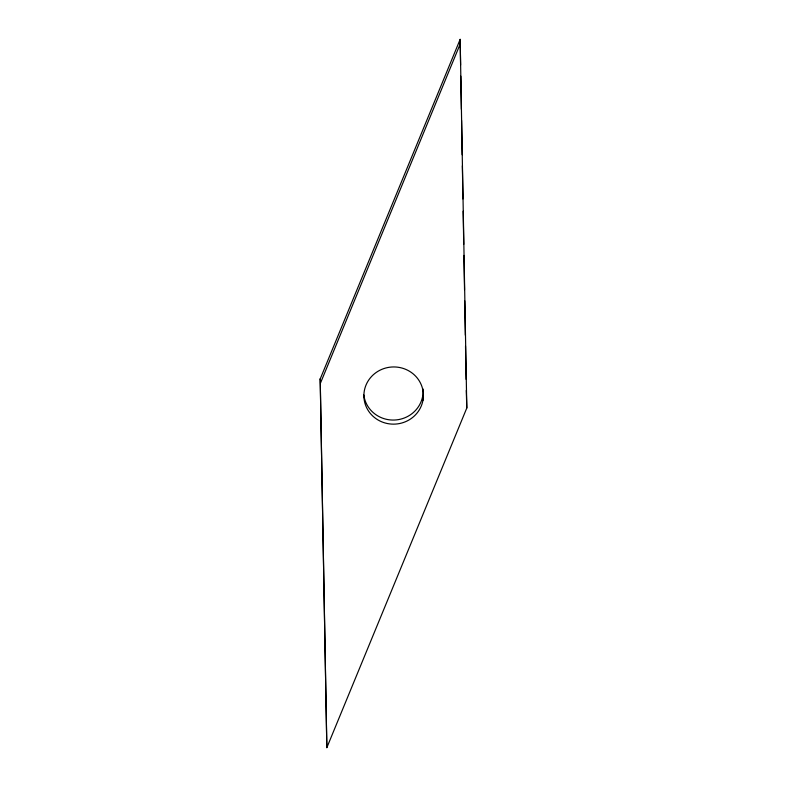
<?xml version="1.0" encoding="UTF-8"?>
<svg xmlns="http://www.w3.org/2000/svg" width="787" height="787" viewBox="0 0 787 787"><rect width="100%" height="100%" fill="white"/><g stroke="black" fill="none" stroke-linecap="round" stroke-linejoin="round"><path stroke-width="1.18" d="M320.201 378.98L460.159 39.35L466.799 408.02L326.841 747.65L320.201 378.98L326.841 747.65M320.476 383.072L460.425 43.442M466.799 408.02L466.288 390.431M422.629 396.441L422.904 400.534A29.758 28.598 -3.8 0 1 374.376 417.444A29.758 28.598 -3.8 0 1 383.633 368.66A29.758 28.598 -3.8 0 1 422.904 400.534M460.159 39.35L460.602 65.124M460.798 76.172L461.379 109.324M461.575 120.372L462.176 154.744M462.363 165.791L462.943 198.934M463.159 211.211L463.74 244.354M463.927 255.401L464.537 289.773M464.724 300.821L465.324 335.193M465.52 346.241L466.101 379.383M423.012 388.985A29.758 28.598 -3.8 0 1 396.323 419.904A29.758 28.598 -3.8 0 1 363.82 394.976"/></g></svg>
